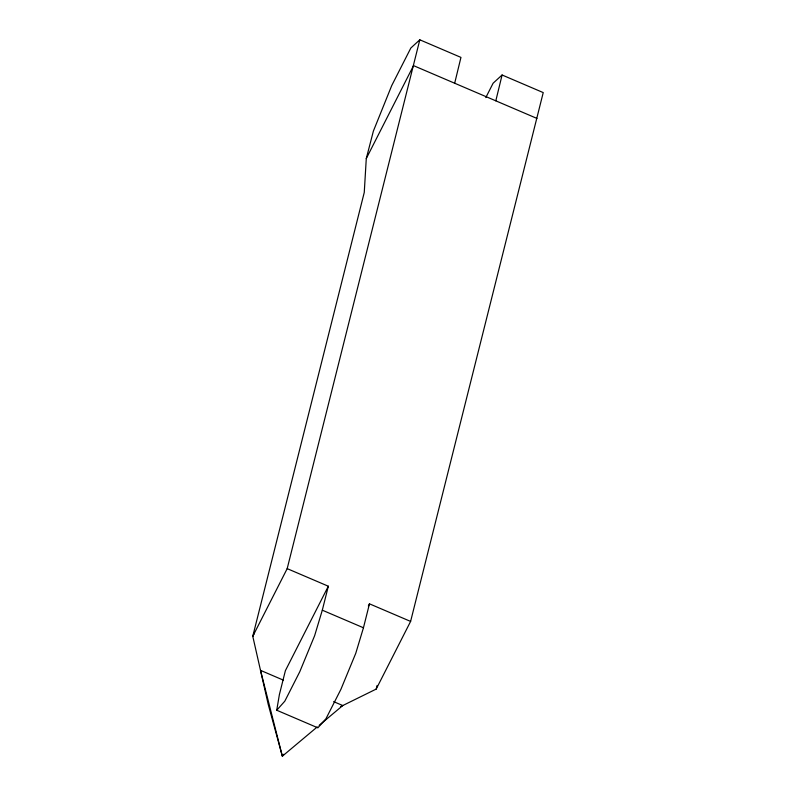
<?xml version="1.0" encoding="UTF-8"?>
<svg xmlns="http://www.w3.org/2000/svg" width="796" height="796" viewBox="0 0 796 796"><rect width="100%" height="100%" fill="white"/><g stroke="black" fill="none" stroke-linecap="round" stroke-linejoin="round"><path stroke-width="1.19" d="M454.675 83.232L460.954 57.402L419.81 39.8L410.835 48.019L391.722 85.59L373.384 131.091L366.279 158.553L364.26 192.443L252.77 636.303L268.222 704.4L282.341 756.2L317.276 726.917M340.549 706.639L376.19 689.087L410.607 621.417L369.463 603.826L363.454 627.775L355.752 653.337L340.917 689.326L325.932 718.788L317.863 727.833L276.729 710.231L279.386 694.59L285.396 670.64L328.33 586.224L287.187 568.633L419.81 39.8M495.808 100.823L502.087 74.993L543.23 92.595L410.607 621.417M276.729 710.231L284.799 701.196L299.774 671.734L314.619 635.735L322.31 610.184L328.33 586.224M376.19 689.087L377.095 685.475M366.279 158.553L413.532 65.63L536.952 118.425M485.809 97.58L493.112 83.212L502.087 74.993M287.187 568.633L252.77 636.303L254.471 632.989M368.349 606.015L369.463 603.826M283.844 754.3L282.341 756.2L260.501 670.351L283.356 680.132M319.166 725.335L342.777 705.545L333.633 701.634M322.31 610.184L363.454 627.775"/></g></svg>
